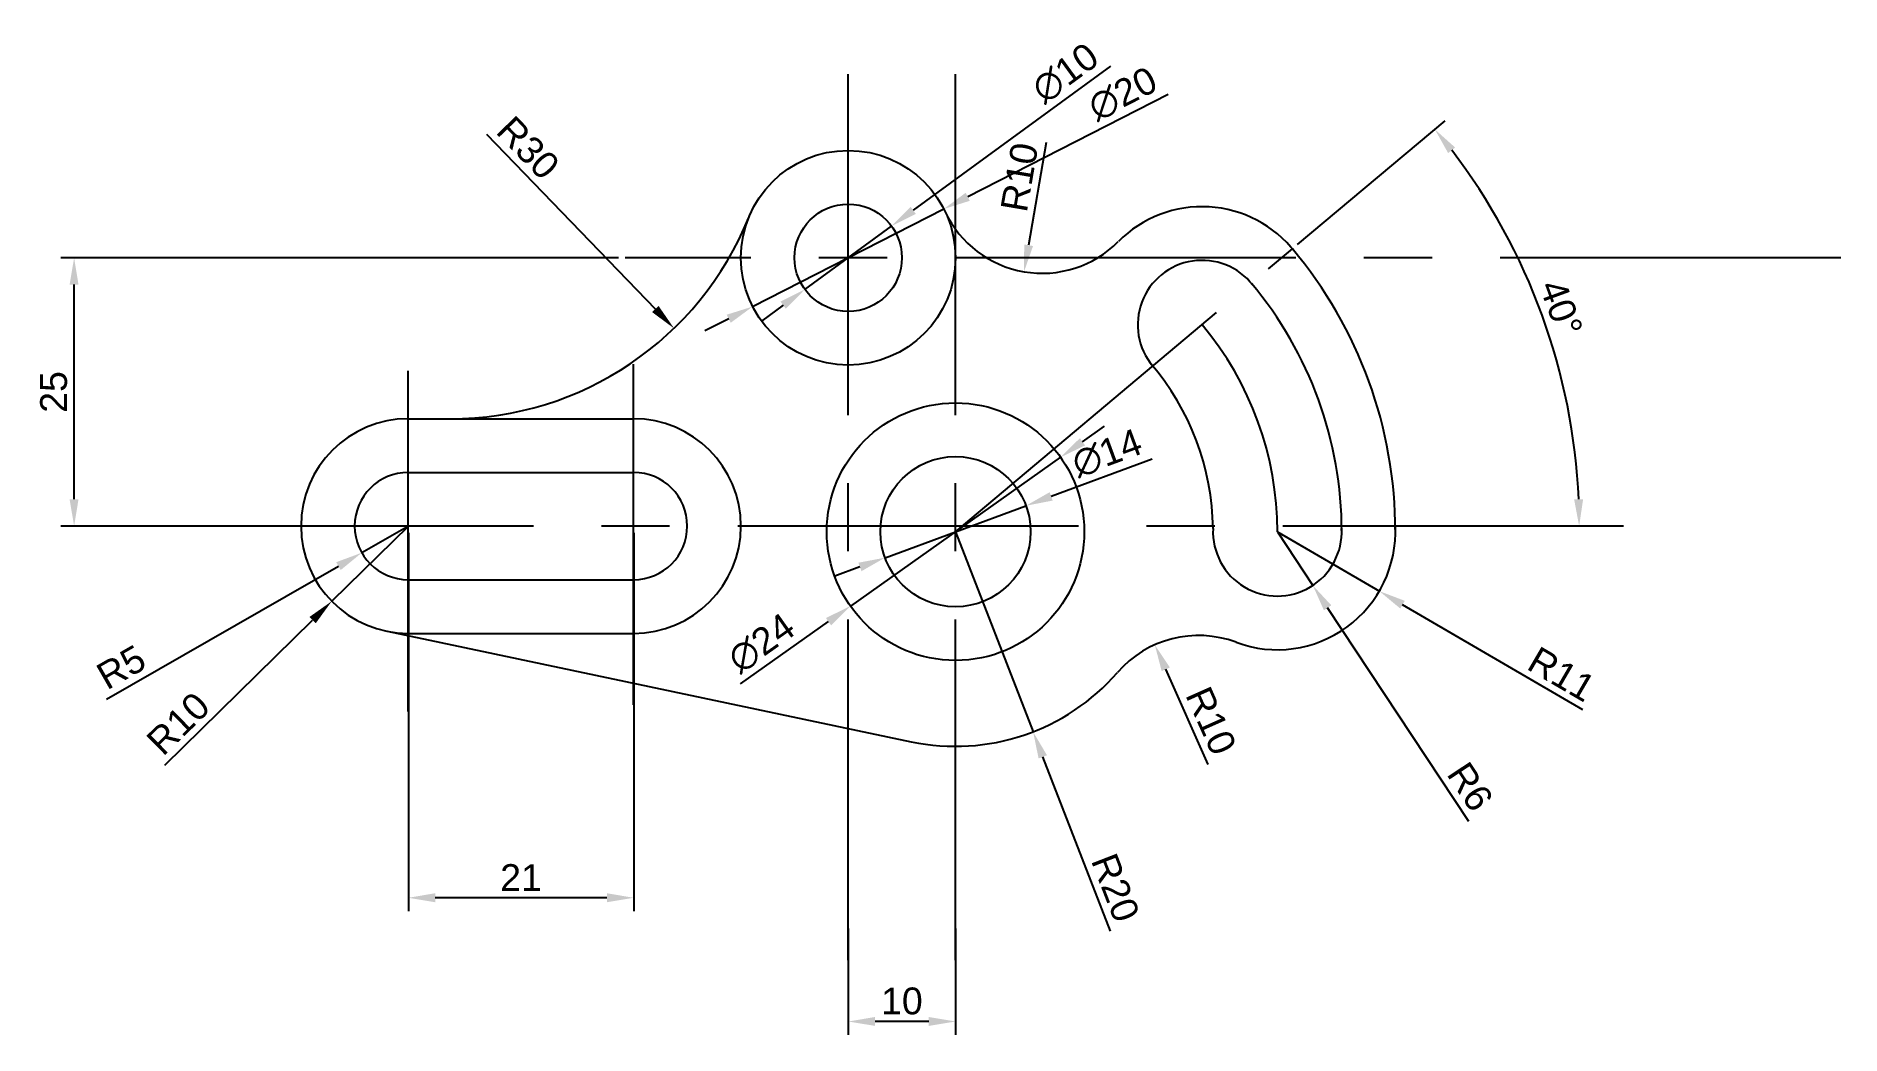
# Model space of a CAD drawing. Header units: millimetres. Extents: x 3199 to 3368, y 1406 to 1499.
import ezdxf

# ---------------------------------------------------------------- set-up
doc = ezdxf.new("R2010")
doc.units = ezdxf.units.MM
doc.linetypes.add('CENTER', pattern=[50.8, 31.75, -6.35, 6.35, -6.35])
doc.styles.get("Standard").update_dxf_attribs({"font": 'arial.ttf'})
doc.dimstyles.new('ISO-25', dxfattribs={"dimtxt": 2.5, "dimasz": 2.5, "dimexe": 1.25, "dimexo": 0.625, "dimtad": 1, "dimtxsty": 'Standard', "dimcen": 2.5, "dimadec": 0, "dimazin": 0, "dimtfac": 1, "dimtmove": 0, "dimatfit": 3, "dimfxl": 1, "dimarcsym": 0})

# ---------------------------------------------------------------- blocks, each defined once
blk = doc.blocks.new('*D2')
at = {"color": 0, "lineweight": -2, "transparency": 16777216}
for p, q in [((3299.49, 1496.54), (3281.11, 1483.12)), ((3271.02, 1475.75), (3279.09, 1481.64)), ((3269, 1474.27), (3266.98, 1472.8))]:
    blk.add_line(p, q, dxfattribs=at)
at = {"color": 0, "transparency": 16777216}
for points in [[(3280.87, 1483.45), (3281.36, 1482.78), (3279.09, 1481.64)], [(3268.75, 1474.61), (3269.24, 1473.94), (3271.02, 1475.75)]]:
    blk.add_solid(points, dxfattribs=at)
at = {"layer": 'Defpoints', "color": 0, "transparency": 16777216}
for p in [(3279.09, 1481.64), (3271.02, 1475.75)]:
    blk.add_point(p, dxfattribs=at)
at = {"color": 0, "transparency": 16777216, "insert": (3295.29, 1495.9), "char_height": 2.5, "attachment_point": 5, "rotation": 36.131}
blk.add_mtext('∅10', dxfattribs=at)
blk = doc.blocks.new('*D3')
at = {"color": 0, "lineweight": -2, "transparency": 16777216}
for p, q in [((3304.89, 1493.92), (3286.19, 1484.38)), ((3266.15, 1474.15), (3283.96, 1483.24)), ((3263.92, 1473.01), (3261.69, 1471.88))]:
    blk.add_line(p, q, dxfattribs=at)
at = {"color": 0, "transparency": 16777216}
for points in [[(3286, 1484.75), (3286.38, 1484), (3283.96, 1483.24)], [(3263.73, 1473.39), (3264.11, 1472.64), (3266.15, 1474.15)]]:
    blk.add_solid(points, dxfattribs=at)
at = {"layer": 'Defpoints', "color": 0, "transparency": 16777216}
for p in [(3283.96, 1483.24), (3266.15, 1474.15)]:
    blk.add_point(p, dxfattribs=at)
at = {"color": 0, "transparency": 16777216, "insert": (3300.64, 1493.96), "char_height": 2.5, "attachment_point": 5, "rotation": 27.0308}
blk.add_mtext('∅20', dxfattribs=at)
blk = doc.blocks.new('*D4')
at = {"color": 0, "lineweight": -2, "transparency": 16777216}
for p, q in [((3303.39, 1459.93), (3293.97, 1456.46)), ((3278.49, 1450.75), (3291.62, 1455.59)), ((3276.14, 1449.89), (3273.8, 1449.02))]:
    blk.add_line(p, q, dxfattribs=at)
at = {"color": 0, "transparency": 16777216}
for points in [[(3293.83, 1456.85), (3294.11, 1456.07), (3291.62, 1455.59)], [(3276, 1450.28), (3276.29, 1449.49), (3278.49, 1450.75)]]:
    blk.add_solid(points, dxfattribs=at)
at = {"layer": 'Defpoints', "color": 0, "transparency": 16777216}
for p in [(3291.62, 1455.59), (3278.49, 1450.75)]:
    blk.add_point(p, dxfattribs=at)
at = {"color": 0, "transparency": 16777216, "insert": (3299.17, 1460.48), "char_height": 2.5, "attachment_point": 5, "rotation": 20.2419}
blk.add_mtext('∅14', dxfattribs=at)
blk = doc.blocks.new('*D5')
at = {"color": 0, "lineweight": -2, "transparency": 16777216}
for p, q in [((3296.89, 1461.55), (3298.93, 1463)), ((3294.85, 1460.11), (3275.26, 1446.24)), ((3265.03, 1438.99), (3273.22, 1444.79))]:
    blk.add_line(p, q, dxfattribs=at)
at = {"color": 0, "transparency": 16777216}
for points in [[(3296.65, 1461.89), (3297.13, 1461.21), (3294.85, 1460.11)], [(3272.98, 1445.13), (3273.46, 1444.45), (3275.26, 1446.24)]]:
    blk.add_solid(points, dxfattribs=at)
at = {"layer": 'Defpoints', "color": 0, "transparency": 16777216}
for p in [(3294.85, 1460.11), (3275.26, 1446.24)]:
    blk.add_point(p, dxfattribs=at)
at = {"color": 0, "transparency": 16777216, "insert": (3266.97, 1442.78), "char_height": 2.5, "attachment_point": 5, "rotation": 35.3025}
blk.add_mtext('∅24', dxfattribs=at)
blk = doc.blocks.new('*D6')
at = {"color": 0, "lineweight": -2, "transparency": 16777216}
for p, q in [((3234.06, 1453.07), (3234.06, 1417.81)), ((3255.06, 1453.07), (3255.06, 1417.81)), ((3252.56, 1419.06), (3236.56, 1419.06))]:
    blk.add_line(p, q, dxfattribs=at)
at = {"color": 0, "transparency": 16777216}
for points in [[(3236.56, 1419.48), (3236.56, 1418.64), (3234.06, 1419.06)], [(3252.56, 1419.48), (3252.56, 1418.64), (3255.06, 1419.06)]]:
    blk.add_solid(points, dxfattribs=at)
at = {"layer": 'Defpoints', "color": 0, "transparency": 16777216}
for p in [(3234.06, 1453.69), (3255.06, 1453.69), (3234.06, 1419.06)]:
    blk.add_point(p, dxfattribs=at)
at = {"color": 0, "transparency": 16777216, "insert": (3244.56, 1420.94), "char_height": 2.5, "attachment_point": 5}
blk.add_mtext('21', dxfattribs=at)
blk = doc.blocks.new('*D7')
at = {"color": 0, "lineweight": -2, "transparency": 16777216}
for p, q in [((3253.64, 1478.69), (3201.66, 1478.69)), ((3202.91, 1456.19), (3202.91, 1476.19)), ((3233.43, 1453.69), (3201.66, 1453.69))]:
    blk.add_line(p, q, dxfattribs=at)
at = {"color": 0, "transparency": 16777216}
for points in [[(3202.49, 1476.19), (3203.32, 1476.19), (3202.91, 1478.69)], [(3202.49, 1456.19), (3203.32, 1456.19), (3202.91, 1453.69)]]:
    blk.add_solid(points, dxfattribs=at)
at = {"layer": 'Defpoints', "color": 0, "transparency": 16777216}
for p in [(3202.91, 1478.69), (3254.27, 1478.69), (3234.06, 1453.69)]:
    blk.add_point(p, dxfattribs=at)
at = {"color": 0, "transparency": 16777216, "insert": (3201.01, 1466.19), "char_height": 2.5, "attachment_point": 5, "rotation": 90}
blk.add_mtext('25', dxfattribs=at)
blk = doc.blocks.new('*D8')
at = {"color": 0, "lineweight": -2, "transparency": 16777216}
for p, q in [((3275.06, 1416.2), (3275.06, 1406.28)), ((3285.06, 1416.2), (3285.06, 1406.28)), ((3282.56, 1407.53), (3277.56, 1407.53))]:
    blk.add_line(p, q, dxfattribs=at)
at = {"color": 0, "transparency": 16777216}
for points in [[(3277.56, 1407.95), (3277.56, 1407.12), (3275.06, 1407.53)], [(3282.56, 1407.95), (3282.56, 1407.12), (3285.06, 1407.53)]]:
    blk.add_solid(points, dxfattribs=at)
at = {"layer": 'Defpoints', "color": 0, "transparency": 16777216}
for p in [(3275.06, 1416.83), (3285.06, 1416.83), (3275.06, 1407.53)]:
    blk.add_point(p, dxfattribs=at)
at = {"color": 0, "transparency": 16777216, "insert": (3280.06, 1409.43), "char_height": 2.5, "attachment_point": 5}
blk.add_mtext('10', dxfattribs=at)
blk = doc.blocks.new('*D9')
at = {"color": 0, "lineweight": -2, "transparency": 16777216}
blk.add_line((3293.51, 1489.43), (3291.87, 1479.86), dxfattribs=at)
at = {"color": 0, "transparency": 16777216}
blk.add_solid([(3291.46, 1479.93), (3292.28, 1479.79), (3291.44, 1477.39)], dxfattribs=at)
at = {"layer": 'Defpoints', "color": 0, "transparency": 16777216}
for p in [(3293.13, 1487.25), (3291.44, 1477.39)]:
    blk.add_point(p, dxfattribs=at)
at = {"color": 0, "transparency": 16777216, "insert": (3291.02, 1486.2), "char_height": 2.5, "attachment_point": 5, "rotation": 80.2684}
blk.add_mtext('R10', dxfattribs=at)
blk = doc.blocks.new('*D10')
at = {"color": 0, "lineweight": -2, "transparency": 16777216}
blk.add_line((3308.61, 1431.48), (3304.65, 1440.35), dxfattribs=at)
at = {"color": 0, "transparency": 16777216}
blk.add_solid([(3305.03, 1440.52), (3304.27, 1440.18), (3303.63, 1442.63)], dxfattribs=at)
at = {"layer": 'Defpoints', "color": 0, "transparency": 16777216}
for p in [(3303.63, 1442.63), (3307.71, 1433.5)]:
    blk.add_point(p, dxfattribs=at)
at = {"color": 0, "transparency": 16777216, "insert": (3308.87, 1435.55), "char_height": 2.5, "attachment_point": 5, "rotation": 294.0319}
blk.add_mtext('R10', dxfattribs=at)
blk = doc.blocks.new('*D11')
at = {"color": 0, "lineweight": -2, "transparency": 16777216}
for p, q in [((3315.05, 1453.17), (3324.56, 1447.63)), ((3343.52, 1436.58), (3326.72, 1446.37))]:
    blk.add_line(p, q, dxfattribs=at)
at = {"color": 0, "transparency": 16777216}
blk.add_solid([(3326.93, 1446.73), (3326.51, 1446.01), (3324.56, 1447.63)], dxfattribs=at)
at = {"layer": 'Defpoints', "color": 0, "transparency": 16777216}
for p in [(3315.05, 1453.17), (3324.56, 1447.63)]:
    blk.add_point(p, dxfattribs=at)
at = {"color": 0, "transparency": 16777216, "insert": (3341.56, 1439.9), "char_height": 2.5, "attachment_point": 5, "rotation": 329.768}
blk.add_mtext('R11', dxfattribs=at)
blk = doc.blocks.new('*D12')
at = {"color": 0, "lineweight": -2, "transparency": 16777216}
for p, q in [((3315.05, 1453.17), (3318.36, 1448.16)), ((3332.89, 1426.16), (3319.73, 1446.08))]:
    blk.add_line(p, q, dxfattribs=at)
at = {"color": 0, "transparency": 16777216}
blk.add_solid([(3320.08, 1446.31), (3319.39, 1445.85), (3318.36, 1448.16)], dxfattribs=at)
at = {"layer": 'Defpoints', "color": 0, "transparency": 16777216}
for p in [(3315.05, 1453.17), (3318.36, 1448.16)]:
    blk.add_point(p, dxfattribs=at)
at = {"color": 0, "transparency": 16777216, "insert": (3333.02, 1429.41), "char_height": 2.5, "attachment_point": 5, "rotation": 303.43}
blk.add_mtext('R6', dxfattribs=at)
blk = doc.blocks.new('*D13')
at = {"color": 0, "lineweight": -2, "transparency": 16777216}
blk.add_line((3316.94, 1479.93), (3330.69, 1491.46), dxfattribs=at)
blk.add_arc((3285.68, 1453.69), 57.51, 2.4911, 37.5089, dxfattribs=at)
at = {"color": 0, "transparency": 16777216}
for points in [[(3330.97, 1488.45), (3331.62, 1488.97), (3329.73, 1490.66)], [(3343.55, 1456.2), (3342.71, 1456.19), (3343.18, 1453.69)]]:
    blk.add_solid(points, dxfattribs=at)
at = {"layer": 'Defpoints', "color": 0, "transparency": 16777216}
for p in [(3316.46, 1479.53), (3341.63, 1466.96), (3214.57, 1453.69), (3347.31, 1453.69), (3285.06, 1453.17)]:
    blk.add_point(p, dxfattribs=at)
at = {"color": 0, "transparency": 16777216, "insert": (3341.5, 1474.01), "char_height": 2.5, "attachment_point": 5, "rotation": 290}
blk.add_mtext('40°', dxfattribs=at)
blk = doc.blocks.new('*D14')
at = {"color": 0, "lineweight": -2, "transparency": 16777216}
for p, q in [((3234.06, 1453.69), (3226.92, 1446.69)), ((3211.38, 1431.41), (3225.14, 1444.93))]:
    blk.add_line(p, q, dxfattribs=at)
at = {"color": 0, "transparency": 16777216}
blk.add_solid([(3224.85, 1445.23), (3225.43, 1444.64), (3226.92, 1446.69)], dxfattribs=at)
at = {"layer": 'Defpoints', "color": 0, "transparency": 16777216}
for p in [(3234.06, 1453.69), (3226.92, 1446.69)]:
    blk.add_point(p, dxfattribs=at)
at = {"color": 0, "transparency": 16777216, "insert": (3212.62, 1435.29), "char_height": 2.5, "attachment_point": 5, "rotation": 44.4969}
blk.add_mtext('R10', dxfattribs=at)
blk = doc.blocks.new('*D15')
at = {"color": 0, "lineweight": -2, "transparency": 16777216}
for p, q in [((3234.06, 1453.69), (3229.72, 1451.21)), ((3205.94, 1437.58), (3227.55, 1449.96))]:
    blk.add_line(p, q, dxfattribs=at)
at = {"color": 0, "transparency": 16777216}
blk.add_solid([(3227.34, 1450.33), (3227.76, 1449.6), (3229.72, 1451.21)], dxfattribs=at)
at = {"layer": 'Defpoints', "color": 0, "transparency": 16777216}
for p in [(3234.06, 1453.69), (3229.72, 1451.21)]:
    blk.add_point(p, dxfattribs=at)
at = {"color": 0, "transparency": 16777216, "insert": (3207.3, 1440.54), "char_height": 2.5, "attachment_point": 5, "rotation": 29.8244}
blk.add_mtext('R5', dxfattribs=at)
blk = doc.blocks.new('*D16')
at = {"color": 0, "lineweight": -2, "transparency": 16777216}
blk.add_line((3241.34, 1490.21), (3257.08, 1473.92), dxfattribs=at)
at = {"color": 0, "transparency": 16777216}
blk.add_solid([(3257.38, 1474.21), (3256.78, 1473.63), (3258.82, 1472.12)], dxfattribs=at)
at = {"layer": 'Defpoints', "color": 0, "transparency": 16777216}
for p in [(3237.98, 1493.69), (3258.82, 1472.12)]:
    blk.add_point(p, dxfattribs=at)
at = {"color": 0, "transparency": 16777216, "insert": (3245.22, 1488.94), "char_height": 2.5, "attachment_point": 5, "rotation": 314.0106}
blk.add_mtext('R30', dxfattribs=at)
blk = doc.blocks.new('*D17')
at = {"color": 0, "lineweight": -2, "transparency": 16777216}
for p, q in [((3285.06, 1453.17), (3292.29, 1434.52)), ((3299.49, 1415.95), (3293.19, 1432.19))]:
    blk.add_line(p, q, dxfattribs=at)
at = {"color": 0, "transparency": 16777216}
blk.add_solid([(3293.58, 1432.34), (3292.8, 1432.04), (3292.29, 1434.52)], dxfattribs=at)
at = {"layer": 'Defpoints', "color": 0, "transparency": 16777216}
for p in [(3285.06, 1453.17), (3292.29, 1434.52)]:
    blk.add_point(p, dxfattribs=at)
at = {"color": 0, "transparency": 16777216, "insert": (3299.96, 1420), "char_height": 2.5, "attachment_point": 5, "rotation": 291.1902}
blk.add_mtext('R20', dxfattribs=at)

msp = doc.modelspace()

# ---------------------------------------------------------------- linework, layer by layer
at = {"color": 1, "linetype": 'CENTER'}
for p, q in [((3275.056, 1413.242), (3275.056, 1496.865)), ((3285.056, 1413.242), (3285.056, 1496.865)), ((3367.575, 1478.695), (3254.268, 1478.695)), ((3285.056, 1453.172), (3316.464, 1479.527)), ((3234.056, 1436.417), (3234.056, 1472.617)), ((3255.056, 1437.037), (3255.056, 1472.617)), ((3347.311, 1453.695), (3214.57, 1453.695))]:
    msp.add_line(p, q, dxfattribs=at)
for p, q in [((3234.056, 1463.695), (3255.056, 1463.695)), ((3234.056, 1458.695), (3255.056, 1458.695)), ((3234.056, 1448.695), (3255.056, 1448.695)), ((3232.073, 1443.894), (3280.934, 1433.602)), ((3234.056, 1443.695), (3255.056, 1443.695))]:
    msp.add_line(p, q)
for centre, radius in [((3275.056, 1478.695), 10), ((3275.056, 1478.695), 5), ((3285.056, 1453.172), 12), ((3285.056, 1453.172), 7)]:
    msp.add_circle(centre, radius)
for centre, radius, start, end in [((3237.975, 1493.695), 30, 270, 337.97569), ((3293.134, 1487.25), 10, 205.32646, 315.21025), ((3308.038, 1472.456), 11, 38.07231, 135.21025), ((3285.056, 1453.172), 40.995, 0, 40), ((3308.038, 1472.456), 6, 38.07231, 220), ((3285.056, 1453.172), 35.995, 0, 40), ((3285.056, 1453.172), 24.004, 0.68065, 40.68065), ((3234.056, 1453.695), 10, 90, 270), ((3255.056, 1453.695), 10, 270, 90), ((3234.056, 1453.695), 5, 90, 270), ((3255.056, 1453.695), 5, 270, 90), ((3315.052, 1453.172), 6, 177.27599, 2.72401), ((3315.052, 1453.172), 11, 249.5227, 2.72401), ((3307.705, 1433.499), 10, 69.5227, 139.02212), ((3285.056, 1453.172), 20, 258.10522, 319.02212)]:
    msp.add_arc(centre, radius, start, end)
msp.add_arc((3285.056, 1453.172), 30, 0, 40, dxfattribs=at)

# ---------------------------------------------------------------- dimensions: what is measured, and where the dimension line sits
for p1, p2, picture, middle in [((3271.018, 1475.747), (3279.095, 1481.643), '*D2', (3296.447, 1494.311)), ((3266.149, 1474.15), (3283.964, 1483.24), '*D3', (3301.534, 1492.204))]:
    dim = msp.add_diameter_dim_2p(p1=p1, p2=p2, dimstyle='ISO-25')
    dim.commit()
    dim.dimension.update_dxf_attribs({"geometry": picture, "text_midpoint": middle, "dimtype": 163})
for center, mpoint, picture, middle in [((3237.975, 1493.695), (3258.819, 1472.119), '*D16', (3243.847, 1487.617)), ((3293.134, 1487.25), (3291.444, 1477.394), '*D9', (3292.899, 1485.878)), ((3234.056, 1453.695), (3229.719, 1451.208), '*D15', (3208.243, 1438.897)), ((3234.056, 1453.695), (3226.924, 1446.686), '*D14', (3213.949, 1433.938)), ((3285.056, 1453.172), (3292.286, 1434.524), '*D17', (3298.184, 1419.309)), ((3315.052, 1453.172), (3324.556, 1447.634), '*D11', (3340.612, 1438.277)), ((3315.052, 1453.172), (3318.357, 1448.165), '*D12', (3331.432, 1428.359)), ((3307.705, 1433.499), (3303.633, 1442.632), '*D10', (3307.138, 1434.771))]:
    dim = msp.add_radius_dim(center=center, mpoint=mpoint, dimstyle='ISO-25')
    dim.commit()
    dim.dimension.update_dxf_attribs({"geometry": picture, "text_midpoint": middle, "dimtype": 164})
dim = msp.add_angular_dim_2l(base=(3341.634, 1466.957), line1=((3285.056, 1453.172), (3316.464, 1479.527)), line2=((3347.311, 1453.695), (3214.57, 1453.695)), dimstyle='ISO-25')
dim.commit()
dim.dimension.update_dxf_attribs({"geometry": '*D13', "text_midpoint": (3341.503, 1474.013)})
dim = msp.add_linear_dim(base=(3202.908, 1478.695), p1=(3234.056, 1453.695), p2=(3254.268, 1478.695), angle=90, dimstyle='ISO-25')
dim.commit()
dim.dimension.update_dxf_attribs({"geometry": '*D7', "text_midpoint": (3201.007, 1466.195)})
for p1, p2, picture, middle in [((3294.85, 1460.107), (3275.263, 1446.237), '*D5', (3266.966, 1442.778)), ((3278.489, 1450.75), (3291.624, 1455.594), '*D4', (3299.171, 1460.478))]:
    dim = msp.add_diameter_dim_2p(p1=p1, p2=p2, dimstyle='ISO-25')
    dim.commit()
    dim.dimension.update_dxf_attribs({"geometry": picture, "text_midpoint": middle})
for base, p1, p2, picture, middle in [((3234.056, 1419.061), (3255.056, 1453.695), (3234.056, 1453.695), '*D6', (3244.556, 1420.942)), ((3275.056, 1407.532), (3285.056, 1416.83), (3275.056, 1416.83), '*D8', (3280.056, 1409.434))]:
    dim = msp.add_linear_dim(base=base, p1=p1, p2=p2, dimstyle='ISO-25')
    dim.commit()
    dim.dimension.update_dxf_attribs({"geometry": picture, "text_midpoint": middle})

doc.saveas('drawing.dxf')
